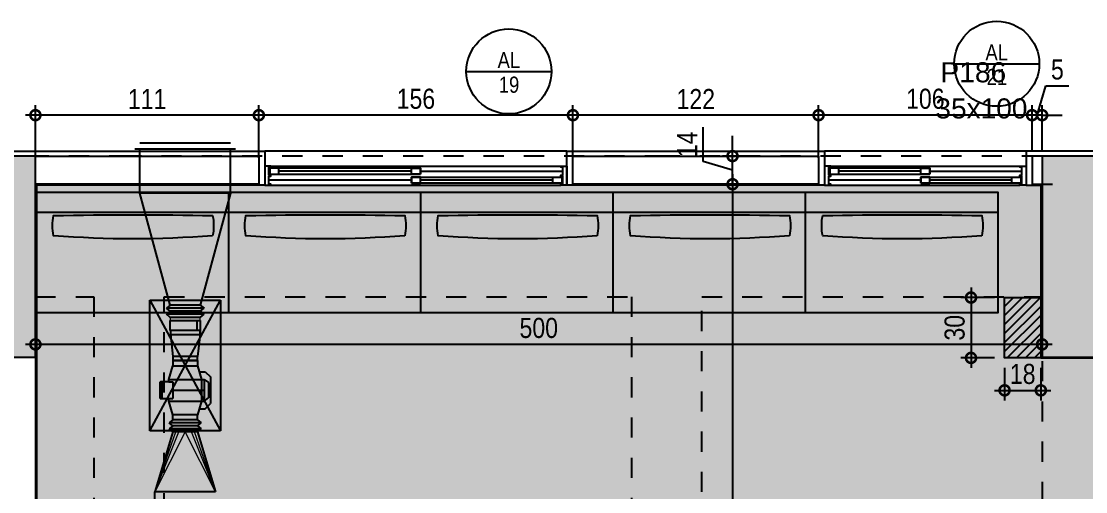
# Model space of a CAD drawing. Header units: metres. Extents: x -23 to 570, y -54 to 184.
# Drawn here: x 14.88 to 20.17, y 7.76 to 10.1 of the extents above; entities that cross this region are included whole.
import ezdxf
from ezdxf.enums import TextEntityAlignment as Align

# ---------------------------------------------------------------- set-up
doc = ezdxf.new("R2010")
doc.units = ezdxf.units.M
doc.header["$PDMODE"] = 35
doc.linetypes.add('DASHEDX2', pattern=[1.5, 1, -0.5])
doc.linetypes.add('HIDDEN', pattern=[9.525, 6.35, -3.175])
for name, color, linetype in [('1', 232, 'DASHEDX2'), ('12', 232, 'Continuous'), ('4', 2, 'Continuous'), ('9', 232, 'Continuous'), ('ARQ-DIM', 2, 'Continuous'), ('ARQ-ENCH', 1, 'Continuous'), ('ARQ-PRJ', 7, 'DASHEDX2'), ('ARQ-SIM', 1, 'Continuous'), ('JL-LAY', 7, 'Continuous'), ('PUC$0$ARQ-ALV ACAB', 4, 'Continuous'), ('PUC$0$ARQ-ALV OSSO', 5, 'Continuous'), ('PUC$0$ARQ-AUX', 7, 'Continuous'), ('PUC$0$ARQ-AUX1 @ 1', 1, 'Continuous')]:
    doc.layers.add(name, color=color, linetype=linetype)
doc.layers.add('PUC$0$ARQ-FORRO', color=9, linetype='Continuous', lineweight=5)
doc.styles.add('Adesa', font='ARIALN.TTF')
doc.styles.get("Standard").update_dxf_attribs({"font": 'arial.ttf'})
doc.dimstyles.new('ADESA 1-0050', dxfattribs={"dimtxt": 0.1, "dimasz": 0.1, "dimexe": 0.05, "dimexo": 0.05, "dimgap": 0.03, "dimtad": 1, "dimdec": 1, "dimlfac": 100, "dimzin": 12, "dimtxsty": 'Adesa', "dimblk": 'DOTSMALL', "dimcen": 1, "dimdle": 0.05, "dimclrd": 1, "dimclre": 1, "dimclrt": 256, "dimazin": 3, "dimtm": 1e-09, "dimtfac": 1, "dimtdec": 1, "dimtmove": 1, "dimatfit": 0, "dimldrblk": 'DOTSMALL', "dimfxl": 0.8, "dimtvp": 2, "dimtolj": 1, "dimtzin": 0, "dimarcsym": 0})

# ---------------------------------------------------------------- blocks, each defined once
blk = doc.blocks.new('_DotSmall')
at = {"color": 0, "linetype": 'ByBlock', "const_width": 0.5}
blk.add_lwpolyline([(-0.0625, 0, 1), (0.0625, 0, 1)], format="xyb", close=True, dxfattribs=at)
blk = doc.blocks.new('*D344')
at = {"layer": 'ARQ-DIM', "color": 1, "lineweight": -2, "transparency": 16777216}
for p, q in [((18.84, 9.4212), (18.84, 9.6833)), ((19.9, 9.4599), (19.9, 9.6833)), ((19.95, 9.6333), (18.79, 9.6333))]:
    blk.add_line(p, q, dxfattribs=at)
at = {"layer": 'Defpoints', "color": 0, "transparency": 16777216}
for p in [(18.84, 9.6333), (18.84, 9.3712), (19.9, 9.4099, 0)]:
    blk.add_point(p, dxfattribs=at)
at = {"layer": 'ARQ-DIM', "color": 1, "lineweight": -2, "transparency": 16777216, "xscale": 0.1, "yscale": 0.1, "zscale": 0.1, "rotation": 180}
blk.add_blockref('_DotSmall', (18.84, 9.6333), dxfattribs=at)
at = {"layer": 'ARQ-DIM', "color": 1, "lineweight": -2, "transparency": 16777216, "xscale": 0.1, "yscale": 0.1, "zscale": 0.1}
blk.add_blockref('_DotSmall', (19.9, 9.6333), dxfattribs=at)
at = {"layer": 'ARQ-DIM', "transparency": 16777216, "insert": (19.37, 9.7143), "char_height": 0.1, "attachment_point": 5, "style": 'Adesa'}
blk.add_mtext('\\A1;106', dxfattribs=at)
blk = doc.blocks.new('*D345')
at = {"layer": 'ARQ-DIM', "color": 1, "lineweight": -2, "transparency": 16777216}
for p, q in [((17.6198, 9.4212), (17.6198, 9.6833)), ((18.84, 9.4212), (18.84, 9.6833)), ((18.89, 9.6333), (17.5698, 9.6333))]:
    blk.add_line(p, q, dxfattribs=at)
at = {"layer": 'Defpoints', "color": 0, "transparency": 16777216}
for p in [(17.6198, 9.6333), (17.6198, 9.3712), (18.84, 9.3712)]:
    blk.add_point(p, dxfattribs=at)
at = {"layer": 'ARQ-DIM', "color": 1, "lineweight": -2, "transparency": 16777216, "xscale": 0.1, "yscale": 0.1, "zscale": 0.1, "rotation": 180}
blk.add_blockref('_DotSmall', (17.6198, 9.6333), dxfattribs=at)
at = {"layer": 'ARQ-DIM', "color": 1, "lineweight": -2, "transparency": 16777216, "xscale": 0.1, "yscale": 0.1, "zscale": 0.1}
blk.add_blockref('_DotSmall', (18.84, 9.6333), dxfattribs=at)
at = {"layer": 'ARQ-DIM', "transparency": 16777216, "insert": (18.2299, 9.7135), "char_height": 0.1, "attachment_point": 5, "style": 'Adesa'}
blk.add_mtext('\\A1;122', dxfattribs=at)
blk = doc.blocks.new('*D346')
at = {"layer": 'ARQ-DIM', "color": 1, "lineweight": -2, "transparency": 16777216}
for p, q in [((16.0598, 9.4212), (16.0598, 9.6833)), ((17.6198, 9.4212), (17.6198, 9.6833)), ((17.6698, 9.6333), (16.0098, 9.6333))]:
    blk.add_line(p, q, dxfattribs=at)
at = {"layer": 'Defpoints', "color": 0, "transparency": 16777216}
for p in [(16.0598, 9.6333), (16.0598, 9.3712, 0), (17.6198, 9.3712)]:
    blk.add_point(p, dxfattribs=at)
at = {"layer": 'ARQ-DIM', "color": 1, "lineweight": -2, "transparency": 16777216, "xscale": 0.1, "yscale": 0.1, "zscale": 0.1, "rotation": 180}
blk.add_blockref('_DotSmall', (16.0598, 9.6333), dxfattribs=at)
at = {"layer": 'ARQ-DIM', "color": 1, "lineweight": -2, "transparency": 16777216, "xscale": 0.1, "yscale": 0.1, "zscale": 0.1}
blk.add_blockref('_DotSmall', (17.6198, 9.6333), dxfattribs=at)
at = {"layer": 'ARQ-DIM', "transparency": 16777216, "insert": (16.8398, 9.7143), "char_height": 0.1, "attachment_point": 5, "style": 'Adesa'}
blk.add_mtext('\\A1;156', dxfattribs=at)
blk = doc.blocks.new('*D347')
at = {"layer": 'ARQ-DIM', "color": 1, "lineweight": -2, "transparency": 16777216}
for p, q in [((14.95, 9.4212), (14.95, 9.6833)), ((16.0598, 9.4212), (16.0598, 9.6833)), ((16.1098, 9.6333), (14.9, 9.6333))]:
    blk.add_line(p, q, dxfattribs=at)
at = {"layer": 'Defpoints', "color": 0, "transparency": 16777216}
for p in [(14.95, 9.6333), (14.95, 9.3712, 0), (16.0598, 9.3712, 0)]:
    blk.add_point(p, dxfattribs=at)
at = {"layer": 'ARQ-DIM', "color": 1, "lineweight": -2, "transparency": 16777216, "xscale": 0.1, "yscale": 0.1, "zscale": 0.1, "rotation": 180}
blk.add_blockref('_DotSmall', (14.95, 9.6333), dxfattribs=at)
at = {"layer": 'ARQ-DIM', "color": 1, "lineweight": -2, "transparency": 16777216, "xscale": 0.1, "yscale": 0.1, "zscale": 0.1}
blk.add_blockref('_DotSmall', (16.0598, 9.6333), dxfattribs=at)
at = {"layer": 'ARQ-DIM', "transparency": 16777216, "insert": (15.5049, 9.7135), "char_height": 0.1, "attachment_point": 5, "style": 'Adesa'}
blk.add_mtext('\\A1;111', dxfattribs=at)
blk = doc.blocks.new('*D148')
at = {"layer": 'ARQ-DIM', "color": 1, "lineweight": -2, "transparency": 16777216}
for p, q in [((18.4125, 9.3399), (18.4125, 4.0499)), ((18.79, 9.2899), (18.3625, 9.2899)), ((18.7918, 4.0999), (18.3625, 4.0999))]:
    blk.add_line(p, q, dxfattribs=at)
at = {"layer": 'Defpoints', "color": 0, "transparency": 16777216}
for p in [(18.84, 9.2899, 0), (18.4125, 4.0999), (18.8418, 4.0999, 0)]:
    blk.add_point(p, dxfattribs=at)
at = {"layer": 'ARQ-DIM', "color": 1, "lineweight": -2, "transparency": 16777216, "xscale": 0.1, "yscale": 0.1, "zscale": 0.1}
for p, rotation in [((18.4125, 9.2899), 90), ((18.4125, 4.0999), 270)]:
    blk.add_blockref('_DotSmall', p, dxfattribs=dict(at, rotation=rotation))
at = {"layer": 'ARQ-DIM', "transparency": 16777216, "insert": (18.3314, 6.6949), "char_height": 0.1, "attachment_point": 5, "rotation": 90, "style": 'Adesa'}
blk.add_mtext('\\A1;519', dxfattribs=at)
blk = doc.blocks.new('*D149')
at = {"layer": 'ARQ-DIM', "color": 1, "lineweight": -2, "transparency": 16777216}
for p, q in [((18.2673, 9.4034), (18.2673, 9.5729)), ((18.4125, 9.4299), (18.4125, 9.5299)), ((18.5271, 9.4299), (18.3625, 9.4299)), ((18.4125, 9.2899), (18.4125, 9.4299)), ((18.4125, 9.2899), (18.4125, 9.4299)), ((18.4125, 9.3599), (18.2673, 9.4034)), ((18.5271, 9.2899), (18.3625, 9.2899)), ((18.4125, 9.2899), (18.4125, 9.1899))]:
    blk.add_line(p, q, dxfattribs=at)
at = {"layer": 'Defpoints', "color": 0, "transparency": 16777216}
for p in [(18.4125, 9.4299), (18.5771, 9.4299, 0), (18.5771, 9.2899, 0)]:
    blk.add_point(p, dxfattribs=at)
at = {"layer": 'ARQ-DIM', "color": 1, "lineweight": -2, "transparency": 16777216, "xscale": 0.1, "yscale": 0.1, "zscale": 0.1}
for p, rotation in [((18.4125, 9.4299), 270), ((18.4125, 9.2899), 90)]:
    blk.add_blockref('_DotSmall', p, dxfattribs=dict(at, rotation=rotation))
at = {"layer": 'ARQ-DIM', "transparency": 16777216, "insert": (18.1871, 9.4882), "char_height": 0.1, "attachment_point": 5, "rotation": 90, "style": 'Adesa'}
blk.add_mtext('\\A1;14', dxfattribs=at)
blk = doc.blocks.new('*D765')
at = {"layer": 'ARQ-DIM', "color": 1, "lineweight": -2, "transparency": 16777216}
for p, q in [((19.925, 9.6333), (19.9687, 9.7791)), ((19.9687, 9.7791), (20.0831, 9.7791)), ((19.9, 9.4599), (19.9, 9.6833)), ((19.95, 9.4599), (19.95, 9.6833)), ((19.9, 9.6333), (19.8, 9.6333)), ((19.95, 9.6333), (19.9, 9.6333)), ((19.95, 9.6333), (19.9, 9.6333)), ((19.95, 9.6333), (20.05, 9.6333))]:
    blk.add_line(p, q, dxfattribs=at)
at = {"layer": 'Defpoints', "color": 0, "transparency": 16777216}
for p in [(19.9, 9.6333), (19.9, 9.4099, 0), (19.95, 9.4099, 0)]:
    blk.add_point(p, dxfattribs=at)
at = {"layer": 'ARQ-DIM', "color": 1, "lineweight": -2, "transparency": 16777216, "xscale": 0.1, "yscale": 0.1, "zscale": 0.1}
blk.add_blockref('_DotSmall', (19.9, 9.6333), dxfattribs=at)
at = {"layer": 'ARQ-DIM', "color": 1, "lineweight": -2, "transparency": 16777216, "xscale": 0.1, "yscale": 0.1, "zscale": 0.1, "rotation": 180}
blk.add_blockref('_DotSmall', (19.95, 9.6333), dxfattribs=at)
at = {"layer": 'ARQ-DIM', "transparency": 16777216, "insert": (20.0259, 9.86), "char_height": 0.1, "attachment_point": 5, "style": 'Adesa'}
blk.add_mtext('\\A1;5', dxfattribs=at)
blk = doc.blocks.new('*D767')
at = {"layer": 'ARQ-DIM', "color": 1, "lineweight": -2, "transparency": 16777216}
for p, q in [((14.95, 8.4599), (14.95, 8.5436)), ((19.95, 8.4599), (19.95, 8.5436)), ((20, 8.4936), (14.9, 8.4936))]:
    blk.add_line(p, q, dxfattribs=at)
at = {"layer": 'Defpoints', "color": 0, "transparency": 16777216}
for p in [(14.95, 8.4936), (14.95, 8.4099, 0), (19.95, 8.4099, 0)]:
    blk.add_point(p, dxfattribs=at)
at = {"layer": 'ARQ-DIM', "color": 1, "lineweight": -2, "transparency": 16777216, "xscale": 0.1, "yscale": 0.1, "zscale": 0.1, "rotation": 180}
blk.add_blockref('_DotSmall', (14.95, 8.4936), dxfattribs=at)
at = {"layer": 'ARQ-DIM', "color": 1, "lineweight": -2, "transparency": 16777216, "xscale": 0.1, "yscale": 0.1, "zscale": 0.1}
blk.add_blockref('_DotSmall', (19.95, 8.4936), dxfattribs=at)
at = {"layer": 'ARQ-DIM', "transparency": 16777216, "insert": (17.45, 8.5747), "char_height": 0.1, "attachment_point": 5, "style": 'Adesa'}
blk.add_mtext('\\A1;500', dxfattribs=at)
blk = doc.blocks.new('TIPO COTA$0$Chamada_planta')
at = {"layer": 'ARQ-SIM'}
blk.add_line((-1.409, 0), (1.409, 0), dxfattribs=at)
blk.add_circle((0, 0), 1.409, dxfattribs=at)
at = {"layer": 'ARQ-SIM', "color": 2, "style": 'Adesa'}
for tag, p in [('NUMERO', (0, 0.234)), ('C.D.', (0, -0.272))]:
    blk.add_attdef(tag, text='', height=0.5, dxfattribs=at).set_placement(p, align=Align.MIDDLE_CENTER)
blk = doc.blocks.new('A$C62b66212')
at = {"layer": 'JL-LAY'}
for p, q in [((-9.385, 4.5848, 0), (-9.385, 5.1848, 0)), ((-8.43, 4.5848, 0), (-8.43, 5.1848, 0)), ((-7.475, 4.5848, 0), (-7.475, 5.1848, 0)), ((-6.52, 4.5848, 0), (-6.52, 5.1848, 0)), ((-5.565, 5.0848, 0), (-10.34, 5.0848, 0))]:
    blk.add_line(p, q, dxfattribs=at)
at = {"layer": 'JL-LAY', "elevation": 0}
blk.add_lwpolyline([(-10.34, 5.1848), (-5.565, 5.1848), (-5.565, 4.5848), (-10.34, 4.5848)], close=True, dxfattribs=at)
for points in [[(-9.4652, 4.9688, -0.039282), (-10.2545, 4.9688, -0.105382), (-10.2545, 5.0688, -0.01103), (-9.4652, 5.0688, -0.109995)], [(-8.5102, 4.9688, -0.039282), (-9.2995, 4.9688, -0.105382), (-9.2995, 5.0688, -0.01103), (-8.5102, 5.0688, -0.109995)], [(-7.5552, 4.9688, -0.039282), (-8.3445, 4.9688, -0.105382), (-8.3445, 5.0688, -0.01103), (-7.5552, 5.0688, -0.109995)], [(-6.6002, 4.9688, -0.039282), (-7.3895, 4.9688, -0.105382), (-7.3895, 5.0688, -0.01103), (-6.6002, 5.0688, -0.109995)], [(-5.6452, 4.9688, -0.039282), (-6.4345, 4.9688, -0.105382), (-6.4345, 5.0688, -0.01103), (-5.6452, 5.0688, -0.109995)]]:
    blk.add_lwpolyline(points, format="xyb", close=True, dxfattribs=at)
blk = doc.blocks.new('*U2434')
at = {"color": 0, "linetype": 'ByBlock', "ltscale": 0.5}
for points in [[(0.02, -0.045), (0.03, -0.045), (0.03, -0.05), (0.02, -0.05), (0.02, -0.09), (0.03, -0.09), (0.03, -0.095), (0.02, -0.095), (0.02, -0.09), (0.03, -0.09), (0.03, -0.095), (0, -0.095), (0, 0), (0.03, 0), (0.03, -0.005), (0.02, -0.005), (0.02, -0.045)], [(0.025, -0.01), (0.07, -0.01), (0.07, -0.04), (0.025, -0.04)], [(0.5225, -0.01), (0.4775, -0.01), (0.4775, -0.04), (0.5225, -0.04)], [(0.98, -0.045), (0.97, -0.045), (0.97, -0.05), (0.98, -0.05), (0.98, -0.09), (0.97, -0.09), (0.97, -0.095), (0.98, -0.095), (0.98, -0.09), (0.97, -0.09), (0.97, -0.095), (1, -0.095), (1, 0), (0.97, 0), (0.97, -0.005), (0.98, -0.005), (0.98, -0.045)], [(0.4775, -0.055), (0.5225, -0.055), (0.5225, -0.085), (0.4775, -0.085)], [(0.975, -0.055), (0.93, -0.055), (0.93, -0.085), (0.975, -0.085)]]:
    blk.add_lwpolyline(points, close=True, dxfattribs=at)
at = {"color": 8, "linetype": 'ByBlock', "ltscale": 0.5}
for points in [[(0.97, 0), (0.03, 0)], [(0.5225, -0.025), (0.98, -0.025)], [(0.4775, -0.07), (0.02, -0.07)], [(0.97, -0.095), (0.03, -0.095)]]:
    blk.add_lwpolyline(points, dxfattribs=at)
at = {"color": 7, "linetype": 'ByBlock', "ltscale": 0.5}
for points in [[(0.5225, -0.01), (0.5225, -0.04), (0.025, -0.04), (0.025, -0.01)], [(0.4775, -0.055), (0.4775, -0.085), (0.975, -0.085), (0.975, -0.055)]]:
    blk.add_lwpolyline(points, close=True, dxfattribs=at)
for points in [[(0.07, -0.025), (0.4775, -0.025)], [(0.5225, -0.07), (0.93, -0.07)]]:
    blk.add_lwpolyline(points, dxfattribs=at)
blk = doc.blocks.new('*U2433')
at = {"color": 0, "linetype": 'ByBlock', "ltscale": 0.5}
for points in [[(0.02, -0.045), (0.03, -0.045), (0.03, -0.05), (0.02, -0.05), (0.02, -0.09), (0.03, -0.09), (0.03, -0.095), (0.02, -0.095), (0.02, -0.09), (0.03, -0.09), (0.03, -0.095), (0, -0.095), (0, 0), (0.03, 0), (0.03, -0.005), (0.02, -0.005), (0.02, -0.045)], [(1.48, -0.045), (1.47, -0.045), (1.47, -0.05), (1.48, -0.05), (1.48, -0.09), (1.47, -0.09), (1.47, -0.095), (1.48, -0.095), (1.48, -0.09), (1.47, -0.09), (1.47, -0.095), (1.5, -0.095), (1.5, 0), (1.47, 0), (1.47, -0.005), (1.48, -0.005), (1.48, -0.045)], [(0.025, -0.01), (0.07, -0.01), (0.07, -0.04), (0.025, -0.04)], [(0.7725, -0.01), (0.7275, -0.01), (0.7275, -0.04), (0.7725, -0.04)], [(0.7275, -0.055), (0.7725, -0.055), (0.7725, -0.085), (0.7275, -0.085)], [(1.475, -0.055), (1.43, -0.055), (1.43, -0.085), (1.475, -0.085)]]:
    blk.add_lwpolyline(points, close=True, dxfattribs=at)
at = {"color": 8, "linetype": 'ByBlock', "ltscale": 0.5}
for points in [[(1.47, 0), (0.03, 0)], [(0.7725, -0.025), (1.48, -0.025)], [(0.7275, -0.07), (0.02, -0.07)], [(1.47, -0.095), (0.03, -0.095)]]:
    blk.add_lwpolyline(points, dxfattribs=at)
at = {"color": 7, "linetype": 'ByBlock', "ltscale": 0.5}
for points in [[(0.7725, -0.01), (0.7725, -0.04), (0.025, -0.04), (0.025, -0.01)], [(0.7275, -0.055), (0.7275, -0.085), (1.475, -0.085), (1.475, -0.055)]]:
    blk.add_lwpolyline(points, close=True, dxfattribs=at)
for points in [[(0.07, -0.025), (0.7275, -0.025)], [(0.7725, -0.07), (1.43, -0.07)]]:
    blk.add_lwpolyline(points, dxfattribs=at)
blk = doc.blocks.new('PUC$0$forro area comum')
at = {"layer": 'PUC$0$ARQ-FORRO'}
h = blk.add_hatch(color=256, dxfattribs=at)
h.dxf.hatch_style = 1
h.paths.add_polyline_path([(14.955, 4.1049), (19.945, 4.1049), (19.945, 4.9249), (20.305, 4.9249), (20.305, 4.1049), (25.295, 4.1049), (25.295, 4.9249), (25.555, 4.9249), (25.5545, 8.4247), (19.9436, 8.4262), (19.9436, 9.2849), (14.955, 9.2849)])
at = {"layer": 'PUC$0$ARQ-FORRO', "elevation": 0}
blk.add_lwpolyline([(14.955, 4.1049), (19.945, 4.1049), (19.945, 4.9249), (20.305, 4.9249), (20.305, 4.1049), (25.295, 4.1049), (25.295, 4.9249), (25.555, 4.9249), (25.5545, 8.4247), (19.9436, 8.4262), (19.9436, 9.2849), (14.955, 9.2849)], close=True, dxfattribs=at)
blk = doc.blocks.new('PUC')
at = {"layer": 'PUC$0$ARQ-ALV ACAB', "elevation": 0}
blk.add_lwpolyline([(5.55, 4.1049), (9.245, 4.1049), (9.245, 4.9249), (9.605, 4.9249), (9.605, 4.1049), (14.595, 4.1049), (14.595, 4.9249), (14.805, 4.9249), (14.805, 8.4249), (13.9297, 8.4249), (13.9297, 8.5949), (14.575, 8.5949), (14.575, 9.4549), (16.0898, 9.4549), (16.0898, 9.2849), (14.955, 9.2849), (14.955, 4.1049)], dxfattribs=at)
at = {"layer": 'PUC$0$ARQ-ALV ACAB'}
blk.add_lwpolyline([(18.87, 9.2849), (17.5898, 9.2849), (17.5898, 9.4549), (18.87, 9.4549)], close=True, dxfattribs=at)
at = {"layer": 'PUC$0$ARQ-ALV ACAB', "elevation": 0}
blk.add_lwpolyline([(19.9435, 9.2849), (19.9436, 8.4262), (21.2005, 8.4254), (21.2005, 8.5947), (20.325, 8.5947), (20.325, 9.4549), (19.87, 9.4549), (19.87, 9.2849)], close=True, dxfattribs=at)
at = {"layer": 'PUC$0$ARQ-ALV OSSO', "elevation": 0}
for points in [[(14.95, 9.4299), (16.0598, 9.4299), (16.0598, 9.2899), (14.95, 9.2899)], [(20.0018, 9.4299), (19.9, 9.4299), (19.9, 9.2899), (20.0018, 9.2899)], [(14.95, 8.4299), (14.95, 4.9199)]]:
    blk.add_lwpolyline(points, dxfattribs=at)
at = {"layer": 'PUC$0$ARQ-ALV OSSO'}
blk.add_lwpolyline([(18.84, 9.2899), (17.6198, 9.2899), (17.6198, 9.4299), (18.84, 9.4299)], close=True, dxfattribs=at)
at = {"layer": 'PUC$0$ARQ-AUX', "elevation": 0}
for points in [[(17.5898, 9.4549), (16.0898, 9.4549)], [(19.87, 9.4549), (18.87, 9.4549)]]:
    blk.add_lwpolyline(points, dxfattribs=at)
at = {"layer": 'PUC$0$ARQ-AUX1 @ 1', "rotation": 180}
for name, p in [('*U2433', (17.5898, 9.2849)), ('*U2434', (19.87, 9.2849, 0))]:
    blk.add_blockref(name, p, dxfattribs=at)
at = {"layer": 'PUC$0$ARQ-FORRO'}
blk.add_blockref('PUC$0$forro area comum', (0, 0), dxfattribs=at)
blk = doc.blocks.new('*D1353')
at = {"layer": 'ARQ-DIM', "color": 1, "lineweight": -2, "transparency": 16777216}
for p, q in [((19.5969, 8.7763), (19.5969, 8.3763)), ((19.7136, 8.7263), (19.5469, 8.7263)), ((19.7136, 8.4263), (19.5469, 8.4263))]:
    blk.add_line(p, q, dxfattribs=at)
at = {"layer": 'Defpoints', "color": 0, "transparency": 16777216}
for p in [(19.7636, 8.7263, 0), (19.5969, 8.4263), (19.7636, 8.4263, 0)]:
    blk.add_point(p, dxfattribs=at)
at = {"layer": 'ARQ-DIM', "color": 1, "lineweight": -2, "transparency": 16777216, "xscale": 0.1, "yscale": 0.1, "zscale": 0.1}
for p, rotation in [((19.5969, 8.7263), 90), ((19.5969, 8.4263), 270)]:
    blk.add_blockref('_DotSmall', p, dxfattribs=dict(at, rotation=rotation))
at = {"layer": 'ARQ-DIM', "transparency": 16777216, "insert": (19.5158, 8.5763), "char_height": 0.1, "attachment_point": 5, "rotation": 90, "style": 'Adesa'}
blk.add_mtext('\\A1;30', dxfattribs=at)
blk = doc.blocks.new('*D1354')
at = {"layer": 'ARQ-DIM', "color": 1, "lineweight": -2, "transparency": 16777216}
for p, q in [((19.7636, 8.3763), (19.7636, 8.215)), ((19.9436, 8.3763), (19.9436, 8.215)), ((19.7136, 8.265), (19.9936, 8.265))]:
    blk.add_line(p, q, dxfattribs=at)
at = {"layer": 'Defpoints', "color": 0, "transparency": 16777216}
for p in [(19.7636, 8.4263, 0), (19.9436, 8.4263, 0), (19.9436, 8.265)]:
    blk.add_point(p, dxfattribs=at)
at = {"layer": 'ARQ-DIM', "color": 1, "lineweight": -2, "transparency": 16777216, "xscale": 0.1, "yscale": 0.1, "zscale": 0.1, "rotation": 180}
blk.add_blockref('_DotSmall', (19.7636, 8.265), dxfattribs=at)
at = {"layer": 'ARQ-DIM', "color": 1, "lineweight": -2, "transparency": 16777216, "xscale": 0.1, "yscale": 0.1, "zscale": 0.1}
blk.add_blockref('_DotSmall', (19.9436, 8.265), dxfattribs=at)
at = {"layer": 'ARQ-DIM', "transparency": 16777216, "insert": (19.8536, 8.3461), "char_height": 0.1, "attachment_point": 5, "style": 'Adesa'}
blk.add_mtext('\\A1;18', dxfattribs=at)
blk = doc.blocks.new('A3')
at = {"layer": 'ARQ-PRJ'}
for p, q in [((553.3833, -373.8895), (553.5333, -373.8895)), ((553.5333, -373.9045), (553.3833, -373.9045)), ((553.3833, -373.9045), (553.3833, -373.9545)), ((553.3833, -373.9045), (553.3833, -373.9545)), ((553.3983, -373.9545), (553.3983, -373.9045)), ((553.5333, -373.9545), (553.5333, -373.9045)), ((553.3833, -373.9545), (553.5333, -373.9545)), ((553.3833, -373.9545), (553.3858, -373.9545)), ((553.3833, -373.9545), (553.3983, -373.9545)), ((553.3848, -373.9545), (553.3838, -373.9545)), ((553.3848, -373.9545), (553.3848, -373.9725)), ((553.3848, -373.9545), (553.5318, -373.9545)), ((553.3848, -373.9725), (553.3968, -374.0845)), ((553.3858, -373.9545), (553.3858, -373.9745)), ((553.5308, -373.9745), (553.3858, -373.9745)), ((553.5318, -373.9725), (553.5198, -374.0845)), ((553.5333, -373.9545), (553.5308, -373.9545)), ((553.5308, -373.9545), (553.5308, -373.9745)), ((553.5318, -373.9545), (553.5318, -373.9725)), ((553.3968, -374.1045), (553.3968, -374.0845)), ((553.3968, -374.0845), (553.5198, -374.0845)), ((553.4093, -374.0845), (553.5073, -374.0845)), ((553.5198, -374.0845), (553.5198, -374.1045)), ((553.3968, -374.1301), (553.3776, -374.1981)), ((553.52, -374.1045), (553.3968, -374.1045)), ((553.3968, -374.1045), (553.3968, -374.1301)), ((553.3968, -374.1045), (553.5198, -374.1045)), ((553.52, -374.1301), (553.3968, -374.1301)), ((553.4583, -374.1045), (553.4093, -374.1045)), ((553.4583, -374.1045), (553.5073, -374.1045)), ((553.52, -374.1045), (553.52, -374.1301)), ((553.5392, -374.1981), (553.52, -374.1301)), ((553.3599, -374.1596), (553.3334, -374.1853)), ((553.3334, -374.1853), (553.3334, -374.3187)), ((553.3885, -374.1596), (553.3599, -374.1596)), ((553.3648, -374.1981), (553.343, -374.2141)), ((553.343, -374.2141), (553.343, -374.2898)), ((553.3776, -374.1981), (553.3648, -374.1981)), ((553.3648, -374.1981), (553.3648, -374.3058)), ((553.5392, -374.1981), (553.3776, -374.1981)), ((553.3776, -374.1981), (553.3776, -374.3058)), ((553.5392, -374.2109), (553.52, -374.2109)), ((553.52, -374.2109), (553.52, -374.293)), ((553.5392, -374.2109), (553.5392, -374.1981)), ((553.5392, -374.2109), (553.5802, -374.2109)), ((553.5834, -374.2109), (553.5738, -374.2109)), ((553.5738, -374.2109), (553.5738, -374.293)), ((553.5834, -374.293), (553.5834, -374.2109)), ((553.3648, -374.3058), (553.343, -374.2898)), ((553.52, -374.252), (553.3648, -374.252)), ((553.5834, -374.293), (553.52, -374.293)), ((553.5392, -374.3058), (553.5392, -374.293)), ((553.3599, -374.3443), (553.3334, -374.3187)), ((553.3885, -374.3443), (553.3599, -374.3443)), ((553.3776, -374.3058), (553.3648, -374.3058)), ((553.5392, -374.3058), (553.3776, -374.3058)), ((553.3776, -374.3058), (553.3968, -374.3738)), ((553.52, -374.3738), (553.5392, -374.3058)), ((553.3968, -374.3995), (553.3968, -374.3738)), ((553.3968, -374.3738), (553.52, -374.3738)), ((553.3968, -374.3995), (553.52, -374.3995)), ((553.52, -374.3995), (553.52, -374.3738))]:
    blk.add_line(p, q, dxfattribs=at)
blk = doc.blocks.new('A4')
at = {"layer": 'ARQ-PRJ', "ltscale": 0.8}
blk.add_lwpolyline([(555.78, -374.7568), (555.78, -374.1068), (555.43, -374.1068), (555.43, -374.7568)], close=True, dxfattribs=at)
for points in [[(555.78, -374.7568), (555.43, -374.1068)], [(555.78, -374.1068), (555.43, -374.7568)]]:
    blk.add_lwpolyline(points, dxfattribs=at)
blk = doc.blocks.new('M7')
at = {"layer": 'ARQ-PRJ'}
for p, q in [((-365.8161, -389.7588), (-365.8161, -389.3088)), ((-365.8161, -389.3088), (-365.5983, -389.3088)), ((-365.5983, -389.7838), (-365.5983, -389.2838)), ((-365.5683, -389.7588), (-365.5683, -389.3088)), ((-365.8161, -389.7588), (-365.5983, -389.7588))]:
    blk.add_line(p, q, dxfattribs=at)
blk = doc.blocks.new('A$Cf694310b')
at = {"layer": 'ARQ-PRJ'}
for p, q in [((-4.681, -0.7419, 0), (-4.8311, -0.1843, 0)), ((-4.3811, -0.1843, 0), (-4.531, -0.7419, 0)), ((-4.681, -0.7419, 0), (-4.6994, -0.7569, 0)), ((-4.681, -0.7719, 0), (-4.6994, -0.7569, 0)), ((-4.5126, -0.7569, 0), (-4.6994, -0.7569, 0)), ((-4.681, -0.7719, 0), (-4.6994, -0.7869, 0)), ((-4.5126, -0.7869, 0), (-4.6994, -0.7869, 0)), ((-4.681, -0.8019, 0), (-4.6994, -0.7869, 0)), ((-4.531, -0.7419, 0), (-4.681, -0.7419, 0)), ((-4.531, -0.7719, 0), (-4.681, -0.7719, 0)), ((-4.531, -0.7419, 0), (-4.5126, -0.7569, 0)), ((-4.531, -0.7719, 0), (-4.5126, -0.7569, 0)), ((-4.531, -0.7719, 0), (-4.5126, -0.7869, 0)), ((-4.531, -0.8019, 0), (-4.5126, -0.7869, 0)), ((-4.546, -0.8169, 0), (-4.531, -0.8169, 0)), ((-4.6676, -1.3119, 0), (-4.686, -1.3269, 0)), ((-4.5445, -1.3119, 0), (-4.5261, -1.3269, 0)), ((-4.6676, -1.3719, 0), (-4.7561, -1.669, 0)), ((-4.5261, -1.3269, 0), (-4.686, -1.3269, 0)), ((-4.6676, -1.3419, 0), (-4.686, -1.3269, 0)), ((-4.6676, -1.3419, 0), (-4.686, -1.3569, 0)), ((-4.5261, -1.3569, 0), (-4.686, -1.3569, 0)), ((-4.6676, -1.3719, 0), (-4.686, -1.3569, 0)), ((-4.5445, -1.3419, 0), (-4.6676, -1.3419, 0)), ((-4.5445, -1.3719, 0), (-4.6676, -1.3719, 0)), ((-4.5445, -1.3419, 0), (-4.5261, -1.3269, 0)), ((-4.5445, -1.3419, 0), (-4.5261, -1.3569, 0)), ((-4.5445, -1.3719, 0), (-4.5261, -1.3569, 0)), ((-4.5445, -1.3719, 0), (-4.4561, -1.669, 0)), ((-4.4561, -1.669, 0), (-4.7561, -1.669, 0)), ((-4.7561, -3.6135), (-4.7561, -1.669))]:
    blk.add_line(p, q, dxfattribs=at)
at = {"layer": 'ARQ-PRJ', "linetype": 'HIDDEN', "lineweight": 0, "ltscale": 0.1}
for p, q in [((-4.681, -0.8019, 0), (-4.681, -0.8169, 0)), ((-4.531, -0.8169, 0), (-4.531, -0.8019, 0))]:
    blk.add_line(p, q, dxfattribs=at)
at = {"layer": 'ARQ-PRJ', "lineweight": 0}
for p, q in [((-4.6061, -1.3719, 0), (-4.7561, -1.669, 0)), ((-4.7561, -1.669, 0), (-4.6527, -1.3719, 0)), ((-4.7561, -1.669, 0), (-4.6377, -1.3719, 0)), ((-4.4561, -1.669, 0), (-4.6061, -1.3719, 0)), ((-4.4561, -1.669, 0), (-4.5745, -1.3719, 0)), ((-4.4561, -1.669, 0), (-4.5595, -1.3719, 0))]:
    blk.add_line(p, q, dxfattribs=at)
at = {"layer": 'ARQ-PRJ', "rotation": 89.99999999999999}
blk.add_blockref('M7', (-394.1398, 365.6319, 0), dxfattribs=at)
at = {"layer": 'ARQ-PRJ', "xscale": -1}
for name, p in [('A4', (550.9989, 373.39, 0)), ('A3', (548.8523, 373.0876, 0))]:
    blk.add_blockref(name, p, dxfattribs=at)
blk = doc.blocks.new('est-lo-07-6sb-r00')
at = {"layer": '4'}
h = blk.add_hatch(color=8, dxfattribs=at)
h.dxf.hatch_style = 1
h.paths.add_polyline_path([(213.004314, 592.98646), (232.004314, 592.98646), (232.004314, 743.98646), (213.004314, 743.98646)], flags=17)
h.paths.add_polyline_path([(517.003016, 942.98646), (353.003016, 942.98646), (353.003016, 923.986062), (498.003016, 923.986062), (498.003016, 465.008359), (498.003039, 465.008359), (498.003039, 450.008359), (498.003039, 395.98646), (517.003016, 395.98646)])
h.paths.add_polyline_path([(3672.003309, 253.001099), (3672.003309, 388.001099), (3637.003309, 388.001099), (3637.003309, 253.001099)])
h.paths.add_polyline_path([(3637.003309, 942.98646), (3637.003194, 872.98646), (3653.003309, 872.98646), (3653.003309, 599.001099), (3637.003309, 599.001099), (3637.003309, 539.001099), (3672.003309, 539.001099), (3672.003309, 942.98646)])
h.paths.add_polyline_path([(3672.003424, 102.001099), (3637.003309, 102.001099), (3637.003309, 42.001099), (3653.003307, 42.001099), (3653.003307, -229.998901), (3637.003309, -229.998901), (3637.003309, -299.998901), (3672.003424, -299.998901)])
h.paths.add_polyline_path([(3075.003309, -299.999844), (3110.003309, -299.999844), (3110.003309, -199.999844), (3075.003309, -199.999844)])
h.paths.add_polyline_path([(3075.003309, 270.500177), (3110.003309, 270.500177), (3110.003309, 370.500177), (3075.003309, 370.500177)])
h.paths.add_polyline_path([(520.003309, 942.98646), (520.003309, 395.98646), (555.003309, 395.98646), (555.003309, 451.98646), (539.003309, 451.98646), (539.003309, 872.98646), (555.003309, 872.98646), (555.003309, 942.98646)])
h.paths.add_polyline_path([(-2102.995138, 253.000177), (-2102.995138, 388.000177), (-2137.995138, 388.000177), (-2137.995138, 253.000177)])
h.paths.add_polyline_path([(-2137.995138, 101.999935), (-2137.995138, -299.999844), (-2102.995138, -299.999844), (-2102.995138, -229.999844), (-2118.995138, -229.999844), (-2118.995138, 41.999935), (-2102.995138, 41.999935), (-2102.995138, 101.999935)])
h.paths.add_polyline_path([(-2137.995141, 942.98646), (-2137.995141, 538.988972), (-2102.995141, 538.988972), (-2102.995141, 598.988972), (-2118.995141, 598.988972), (-2118.995141, 872.98646), (-2102.995141, 872.98646), (-2102.995141, 942.98646)])
h.paths.add_polyline_path([(520.003309, 245.003526), (520.003309, -299.999844), (555.003309, -299.999844), (555.003309, -229.999844), (539.003309, -229.999844), (539.003309, 185.003526), (555.003309, 185.003526), (555.003309, 245.003526)])
h.paths.add_polyline_path([(-34.995574, 942.98646), (-34.995574, 872.98646), (-18.995574, 872.98646), (-18.995574, 455.98646), (-34.995574, 455.98646), (-34.995574, 395.98646), (232.004426, 395.98646), (232.004426, 481.98646), (213.004426, 481.98646), (213.004426, 414.98646), (0.004426, 414.98646), (0.004426, 923.98646), (213.004426, 923.98646), (213.004426, 854.98646), (232.004426, 854.98646), (232.004426, 923.98646), (252.004426, 923.98646), (252.004426, 942.98646)])
h.paths.add_polyline_path([(3075.003309, 842.98646), (3110.003309, 842.98646), (3110.003309, 942.98646), (3075.003309, 942.98646)])
h.paths.add_polyline_path([(2530.003309, -299.999844), (2570.003309, -299.999844), (2570.003309, -199.999844), (2530.003309, -199.999844)])
h.paths.add_polyline_path([(2530.003309, 145.003526), (2570.003309, 145.003526), (2570.003309, 245.003526), (2530.003309, 245.003526)])
h.paths.add_polyline_path([(2530.003309, 395.98646), (2570.003309, 395.98646), (2570.003309, 495.98646), (2530.003309, 495.98646)])
h.paths.add_polyline_path([(2530.003309, 842.98646), (2570.003309, 842.98646), (2570.003309, 942.98646), (2530.003309, 942.98646)])
h.paths.add_polyline_path([(1995.003309, -299.999844), (2030.003309, -299.999844), (2030.003309, -199.999844), (1995.003309, -199.999844)])
h.paths.add_polyline_path([(1995.003309, 145.003526), (2030.003309, 145.003526), (2030.003309, 245.003526), (1995.003309, 245.003526)])
h.paths.add_polyline_path([(1995.003309, 395.98646), (2030.003309, 395.98646), (2030.003309, 495.98646), (1995.003309, 495.98646)])
h.paths.add_polyline_path([(1995.003309, 842.98646), (2030.003309, 842.98646), (2030.003309, 942.98646), (1995.003309, 942.98646)])
h.paths.add_polyline_path([(1460.003309, -299.999844), (1495.003309, -299.999844), (1495.003309, -199.999844), (1460.003309, -199.999844)])
h.paths.add_polyline_path([(1460.003309, 145.003526), (1495.003309, 145.003526), (1495.003309, 245.003526), (1460.003309, 245.003526)])
h.paths.add_polyline_path([(1460.176641, 395.98646), (1495.176641, 395.98646), (1495.176641, 495.98646), (1460.176641, 495.98646)])
h.paths.add_polyline_path([(1460.003309, 842.98646), (1495.003309, 842.98646), (1495.003309, 942.98646), (1460.003309, 942.98646)])
h.paths.add_polyline_path([(925.003309, -299.999844), (960.003309, -299.999844), (960.003309, -199.999844), (925.003309, -199.999844)])
h.paths.add_polyline_path([(925.003309, 145.003526), (960.003309, 145.003526), (960.003309, 245.003526), (925.003309, 245.003526)])
h.paths.add_polyline_path([(925.003309, 395.98646), (960.003309, 395.98646), (960.003309, 495.98646), (925.003309, 495.98646)])
h.paths.add_polyline_path([(925.003309, 842.98646), (960.003309, 842.98646), (960.003309, 942.98646), (925.003309, 942.98646)])
h.paths.add_polyline_path([(-1582.999721, -299.999844), (-1547.999721, -299.999844), (-1547.999721, -199.999844), (-1582.999721, -199.999844)])
h.paths.add_polyline_path([(-500.999721, -299.999844), (-465.999721, -299.999844), (-465.999721, -199.999844), (-500.999721, -199.999844)])
h.paths.add_polyline_path([(-1042.999721, -299.999844), (-1002.999721, -299.999844), (-1002.999721, -199.999844), (-1042.999721, -199.999844)])
h.paths.add_polyline_path([(-500.999721, 145.003526), (-465.999721, 145.003526), (-465.999721, 245.003526), (-500.999721, 245.003526)])
h.paths.add_polyline_path([(-1042.999721, 145.003526), (-1002.999721, 145.003526), (-1002.999721, 245.003526), (-1042.999721, 245.003526)])
h.paths.add_polyline_path([(-500.999721, 395.98646), (-465.999721, 395.98646), (-465.999721, 495.98646), (-500.999721, 495.98646)])
h.paths.add_polyline_path([(-1042.999721, 395.98646), (-1002.999721, 395.98646), (-1002.999721, 495.98646), (-1042.999721, 495.98646)])
h.paths.add_polyline_path([(-1582.999721, 270.500177), (-1547.999721, 270.500177), (-1547.999721, 370.500177), (-1582.999721, 370.500177)])
h.paths.add_polyline_path([(-500.999721, 842.98646), (-465.999721, 842.98646), (-465.999721, 942.98646), (-500.999721, 942.98646)])
h.paths.add_polyline_path([(-1042.999721, 842.98646), (-1002.999721, 842.98646), (-1002.999721, 942.98646), (-1042.999721, 942.98646)])
h.paths.add_polyline_path([(-1582.999721, 842.98646), (-1547.999721, 842.98646), (-1547.999721, 942.98646), (-1582.999721, 942.98646)])
h.paths.add_polyline_path([(-35, 245.003526), (-35, 185.003526), (-19, 185.003526), (-19, -230), (-35, -230), (-35, -300), (517, -300), (517, 245), (498, 245), (498, -281), (0, -281), (0, -19), (255, -19), (255, 245.003526), (178.5, 245.003526), (178.5, 226.003526), (236, 226.003526), (236, 0), (0, 0), (0, 226.003526), (57.5, 226.003526), (57.5, 245.003526)])
at = {"layer": '1'}
for p, q in [((1559.010497, 872.98646), (1791.014771, 872.98646)), ((1791.014771, 872.98646), (1791.014771, 475.98646)), ((1826.014771, 475.98646), (1826.014771, 872.98646)), ((1826.014771, 872.98646), (1995.003309, 872.98646))]:
    blk.add_line(p, q, dxfattribs=at)
for points in [[(1541.618532, 942.98646), (1495.003309, 942.98646)], [(1807.619105, 942.98646), (1541.618532, 942.98646)], [(1995.003309, 942.98646), (1807.619105, 942.98646)], [(1495.003309, 872.98646), (1524.010497, 872.98646)], [(1524.010497, 872.98646), (1524.010497, 706.919687)], [(1559.010497, 725.420299), (1559.010497, 872.98646)], [(1995.003309, 840.98646), (1995.003309, 491.98646)]]:
    blk.add_lwpolyline(points, dxfattribs=at)
at = {"layer": '4', "linetype": 'Continuous'}
for points in [[(1460.003309, 842.98646), (1495.003309, 842.98646), (1495.003309, 942.98646), (1460.003309, 942.98646), (1460.003309, 842.98646)], [(1995.003309, 842.98646), (2030.003309, 842.98646), (2030.003309, 942.98646), (1995.003309, 942.98646), (1995.003309, 842.98646)]]:
    blk.add_lwpolyline(points, dxfattribs=at)
at = {"layer": '12', "linetype": 'Continuous'}
blk.add_text('35x100', height=9.975, dxfattribs=at).set_placement((1942.002237, 961.702339))
at = {"layer": '9', "linetype": 'Continuous'}
blk.add_text('P186', height=10, dxfattribs=at).set_placement((1944.542681, 979.662274))

msp = doc.modelspace()

# ---------------------------------------------------------------- hatches: boundary and pattern name
at = {"layer": 'ARQ-ENCH'}
h = msp.add_hatch(dxfattribs=at)
h.set_pattern_fill('ANSI31', color=256, scale=0.01)
h.set_pattern_definition([(45, (35.778626, 0.001468), (-0.02245064, 0.02245064), [])])
h.paths.add_polyline_path([(19.9436, 8.4263), (19.7636, 8.4263), (19.7636, 8.7263), (19.9436, 8.7263)])

# ---------------------------------------------------------------- linework, layer by layer
at = {"layer": 'ARQ-ENCH', "elevation": 0}
msp.add_lwpolyline([(19.9436, 8.4263), (19.7636, 8.4263), (19.7636, 8.7263), (19.9436, 8.7263)], close=True, dxfattribs=at)

# ---------------------------------------------------------------- block references
msp.add_blockref('PUC', (0, 0))
at = {"linetype": 'Continuous', "xscale": 0.01, "yscale": 0.01, "zscale": 0.01}
msp.add_blockref('est-lo-07-6sb-r00', (0, 0), dxfattribs=at)
at = {"layer": 'ARQ-DIM'}
for name, p in [('A$Cf694310b', (20.3, 9.4299)), ('A$C62b66212', (25.295, 4.0649, 0))]:
    msp.add_blockref(name, p, dxfattribs=at)
at = {"layer": 'ARQ-SIM'}
ref = msp.add_blockref('TIPO COTA$0$Chamada_planta', (19.7245, 9.8889), dxfattribs=dict(at, xscale=0.15, yscale=0.15, zscale=0.15))
ref.add_attrib('NUMERO', 'AL', dxfattribs={"color": 2, "height": 0.08, "style": 'Adesa'}).set_placement((19.7245, 9.9453), align=Align.MIDDLE_CENTER)
ref.add_attrib('C.D.', '21', dxfattribs={"color": 2, "height": 0.08, "style": 'Adesa'}).set_placement((19.7253, 9.8228), align=Align.MIDDLE_CENTER)
ref = msp.add_blockref('TIPO COTA$0$Chamada_planta', (17.3016, 9.851), dxfattribs=dict(at, xscale=0.15, yscale=0.15, zscale=0.15))
ref.add_attrib('NUMERO', 'AL', dxfattribs={"color": 2, "height": 0.08, "style": 'Adesa'}).set_placement((17.3016, 9.9073), align=Align.MIDDLE_CENTER)
ref.add_attrib('C.D.', '19', dxfattribs={"color": 2, "height": 0.08, "style": 'Adesa'}).set_placement((17.3024, 9.7849), align=Align.MIDDLE_CENTER)

# ---------------------------------------------------------------- dimensions: what is measured, and where the dimension line sits
at = {"layer": 'ARQ-DIM'}
dim = msp.add_linear_dim(base=(19.9, 9.6333), p1=(19.95, 9.4099, 0), p2=(19.9, 9.4099, 0), dimstyle='ADESA 1-0050', override={"dimdec": 0}, dxfattribs=at)
dim.commit()
dim.dimension.update_dxf_attribs({"geometry": '*D765', "text_midpoint": (19.9987, 9.86)})
for base, p1, p2, angle, picture, middle in [((14.95, 9.6333), (16.0598, 9.3712, 0), (14.95, 9.3712, 0), 180, '*D347', (15.5049, 9.7135)), ((16.0598, 9.6333), (17.6198, 9.3712), (16.0598, 9.3712, 0), 180, '*D346', (16.8398, 9.7143)), ((18.84, 9.6333), (19.9, 9.4099, 0), (18.84, 9.3712), 180, '*D344', (19.37, 9.7143)), ((18.4125, 9.4299, 0), (18.5771, 9.2899), (18.5771, 9.4299), 270, '*D149', (18.1871, 9.4334, 0)), ((18.4125, 4.0999, 0), (18.84, 9.2899), (18.8418, 4.0999), 270, '*D148', (18.3314, 6.6949, 0)), ((19.5969, 8.4263), (19.7636, 8.7263, 0), (19.7636, 8.4263, 0), 90, '*D1353', (19.5158, 8.5763))]:
    dim = msp.add_linear_dim(base=base, p1=p1, p2=p2, angle=angle, dimstyle='ADESA 1-0050', dxfattribs=at)
    dim.commit()
    dim.dimension.update_dxf_attribs({"geometry": picture, "text_midpoint": middle})
dim = msp.add_linear_dim(base=(17.6198, 9.6333), p1=(18.84, 9.3712), p2=(17.6198, 9.3712), angle=180, dimstyle='ADESA 1-0050', override={"dimdec": 0}, dxfattribs=at)
dim.commit()
dim.dimension.update_dxf_attribs({"geometry": '*D345', "text_midpoint": (18.2299, 9.7135)})
for base, p1, p2, picture, middle in [((14.95, 8.4936), (19.95, 8.4099, 0), (14.95, 8.4099, 0), '*D767', (17.45, 8.5747)), ((19.9436, 8.265), (19.7636, 8.4263, 0), (19.9436, 8.4263, 0), '*D1354', (19.8536, 8.3461))]:
    dim = msp.add_linear_dim(base=base, p1=p1, p2=p2, dimstyle='ADESA 1-0050', dxfattribs=at)
    dim.commit()
    dim.dimension.update_dxf_attribs({"geometry": picture, "text_midpoint": middle})

doc.saveas('drawing.dxf')
